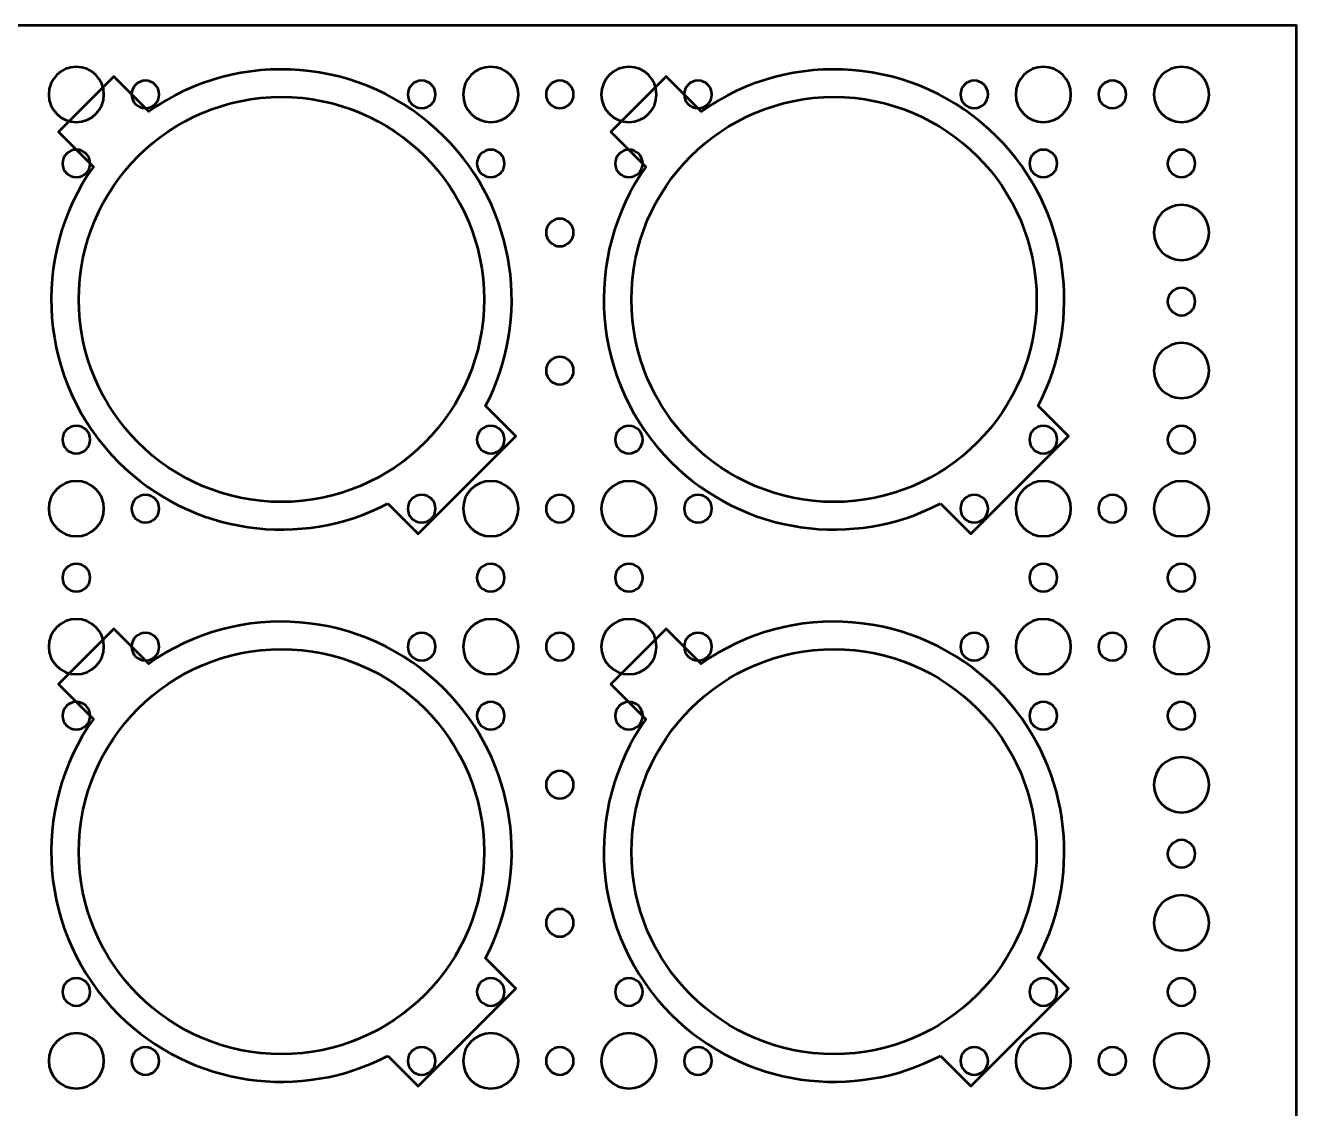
# Model space of a CAD drawing. Header units: centimetres. Extents: x -25 to 25, y -21 to 21.
# Drawn here: x 11.2 to 25, y 9.23 to 21 of the extents above; entities that cross this region are included whole.
import ezdxf

# ---------------------------------------------------------------- set-up
doc = ezdxf.new("R2010")
doc.units = ezdxf.units.CM
doc.header["$MEASUREMENT"] = 0
doc.layers.add('Layer 1', color=7, linetype='Continuous')

msp = doc.modelspace()

# ---------------------------------------------------------------- linework, layer by layer
at = {"layer": 'Layer 1', "lineweight": 53}
msp.add_lwpolyline([(-25, -21), (25, -21), (25, 21), (-25, 21), (-25, -21)], close=True, dxfattribs=at)
for centre in [(13.97716, 18.02285), (19.97716, 18.02285), (13.97716, 12.02285), (19.97716, 12.02285)]:
    msp.add_ellipse(centre, major_axis=(0, 2.2), ratio=1, dxfattribs=at)
at = {"layer": 'Layer 1', "color": 5, "lineweight": 53}
for points in [[(15.13361, 15.80574), (14.19115, 15.31382), (13.00093, 15.46354), (12.2094, 16.25508), (12.2094, 16.25508), (11.33554, 17.12894), (11.24398, 18.48869), (11.93443, 19.46454), (11.93443, 19.46454), (11.93443, 19.46454), (11.55532, 19.84365), (11.55532, 19.84365), (11.55532, 19.84365), (11.55532, 19.84365), (12.15636, 20.44469), (12.15636, 20.44469), (12.15636, 20.44469), (12.15636, 20.44469), (12.53547, 20.06558), (12.53547, 20.06558), (12.53547, 20.06558), (13.51132, 20.75603), (14.87107, 20.66447), (15.74493, 19.79061), (15.74493, 19.79061), (16.53647, 18.99908), (16.68619, 17.80886), (16.19427, 16.8664), (16.19427, 16.8664), (16.19427, 16.8664), (16.52275, 16.53792), (16.52275, 16.53792), (16.52275, 16.53792), (16.52275, 16.53792), (15.46209, 15.47726), (15.46209, 15.47726), (15.46209, 15.47726), (15.46209, 15.47726), (15.13361, 15.80574), (15.13361, 15.80574)], [(21.13361, 15.80574), (20.19115, 15.31382), (19.00093, 15.46354), (18.2094, 16.25508), (18.2094, 16.25508), (17.33554, 17.12894), (17.24398, 18.48869), (17.93443, 19.46454), (17.93443, 19.46454), (17.93443, 19.46454), (17.55532, 19.84365), (17.55532, 19.84365), (17.55532, 19.84365), (17.55532, 19.84365), (18.15636, 20.44469), (18.15636, 20.44469), (18.15636, 20.44469), (18.15636, 20.44469), (18.53547, 20.06558), (18.53547, 20.06558), (18.53547, 20.06558), (19.51132, 20.75603), (20.87107, 20.66447), (21.74493, 19.79061), (21.74493, 19.79061), (22.53647, 18.99908), (22.68619, 17.80886), (22.19427, 16.8664), (22.19427, 16.8664), (22.19427, 16.8664), (22.52275, 16.53792), (22.52275, 16.53792), (22.52275, 16.53792), (22.52275, 16.53792), (21.46209, 15.47726), (21.46209, 15.47726), (21.46209, 15.47726), (21.46209, 15.47726), (21.13361, 15.80574), (21.13361, 15.80574)], [(15.13361, 9.80574), (14.19115, 9.31382), (13.00093, 9.46354), (12.2094, 10.25508), (12.2094, 10.25508), (11.33554, 11.12894), (11.24398, 12.48869), (11.93443, 13.46454), (11.93443, 13.46454), (11.93443, 13.46454), (11.55532, 13.84365), (11.55532, 13.84365), (11.55532, 13.84365), (11.55532, 13.84365), (12.15636, 14.44469), (12.15636, 14.44469), (12.15636, 14.44469), (12.15636, 14.44469), (12.53547, 14.06558), (12.53547, 14.06558), (12.53547, 14.06558), (13.51132, 14.75603), (14.87107, 14.66447), (15.74493, 13.79061), (15.74493, 13.79061), (16.53647, 12.99908), (16.68619, 11.80886), (16.19427, 10.8664), (16.19427, 10.8664), (16.19427, 10.8664), (16.52275, 10.53792), (16.52275, 10.53792), (16.52275, 10.53792), (16.52275, 10.53792), (15.46209, 9.47726), (15.46209, 9.47726), (15.46209, 9.47726), (15.46209, 9.47726), (15.13361, 9.80574), (15.13361, 9.80574)], [(21.13361, 9.80574), (20.19115, 9.31382), (19.00093, 9.46354), (18.2094, 10.25508), (18.2094, 10.25508), (17.33554, 11.12894), (17.24398, 12.48869), (17.93443, 13.46454), (17.93443, 13.46454), (17.93443, 13.46454), (17.55532, 13.84365), (17.55532, 13.84365), (17.55532, 13.84365), (17.55532, 13.84365), (18.15636, 14.44469), (18.15636, 14.44469), (18.15636, 14.44469), (18.15636, 14.44469), (18.53547, 14.06558), (18.53547, 14.06558), (18.53547, 14.06558), (19.51132, 14.75603), (20.87107, 14.66447), (21.74493, 13.79061), (21.74493, 13.79061), (22.53647, 12.99908), (22.68619, 11.80886), (22.19427, 10.8664), (22.19427, 10.8664), (22.19427, 10.8664), (22.52275, 10.53792), (22.52275, 10.53792), (22.52275, 10.53792), (22.52275, 10.53792), (21.46209, 9.47726), (21.46209, 9.47726), (21.46209, 9.47726), (21.46209, 9.47726), (21.13361, 9.80574), (21.13361, 9.80574)]]:
    msp.add_open_spline(points, degree=3, knots=[0, 0, 0, 0, 0.09090909, 0.09090909, 0.09090909, 0.09090909, 0.18181818, 0.18181818, 0.18181818, 0.18181818, 0.27272727, 0.27272727, 0.27272727, 0.27272727, 0.36363636, 0.36363636, 0.36363636, 0.36363636, 0.45454545, 0.45454545, 0.45454545, 0.45454545, 0.54545455, 0.54545455, 0.54545455, 0.54545455, 0.63636364, 0.63636364, 0.63636364, 0.63636364, 0.72727273, 0.72727273, 0.72727273, 0.72727273, 0.81818182, 0.81818182, 0.81818182, 0.81818182, 1, 1, 1, 1], dxfattribs=at)
at = {"layer": 'Layer 1', "lineweight": 53}
for points in [[(11.75, 20.55002), (11.91569, 20.55002), (12.05, 20.41571), (12.05, 20.25002), (12.05, 20.25002), (12.05, 20.08433), (11.91569, 19.95002), (11.75, 19.95002), (11.75, 19.95002), (11.58431, 19.95002), (11.45, 20.08433), (11.45, 20.25002), (11.45, 20.25002), (11.45, 20.41571), (11.58431, 20.55002), (11.75, 20.55002)], [(16.25, 20.55002), (16.41569, 20.55002), (16.55, 20.41571), (16.55, 20.25002), (16.55, 20.25002), (16.55, 20.08433), (16.41569, 19.95002), (16.25, 19.95002), (16.25, 19.95002), (16.08431, 19.95002), (15.95, 20.08433), (15.95, 20.25002), (15.95, 20.25002), (15.95, 20.41571), (16.08431, 20.55002), (16.25, 20.55002)], [(17.75, 20.55002), (17.91569, 20.55002), (18.05, 20.41571), (18.05, 20.25002), (18.05, 20.25002), (18.05, 20.08433), (17.91569, 19.95002), (17.75, 19.95002), (17.75, 19.95002), (17.58431, 19.95002), (17.45, 20.08433), (17.45, 20.25002), (17.45, 20.25002), (17.45, 20.41571), (17.58431, 20.55002), (17.75, 20.55002)], [(22.25, 20.55002), (22.41569, 20.55002), (22.55, 20.41571), (22.55, 20.25002), (22.55, 20.25002), (22.55, 20.08433), (22.41569, 19.95002), (22.25, 19.95002), (22.25, 19.95002), (22.08431, 19.95002), (21.95, 20.08433), (21.95, 20.25002), (21.95, 20.25002), (21.95, 20.41571), (22.08431, 20.55002), (22.25, 20.55002)], [(23.75, 20.55002), (23.91569, 20.55002), (24.05, 20.41571), (24.05, 20.25002), (24.05, 20.25002), (24.05, 20.08433), (23.91569, 19.95002), (23.75, 19.95002), (23.75, 19.95002), (23.58431, 19.95002), (23.45, 20.08433), (23.45, 20.25002), (23.45, 20.25002), (23.45, 20.41571), (23.58431, 20.55002), (23.75, 20.55002)], [(12.5, 20.40002), (12.58284, 20.40002), (12.65, 20.33286), (12.65, 20.25002), (12.65, 20.25002), (12.65, 20.16718), (12.58284, 20.10002), (12.5, 20.10002), (12.5, 20.10002), (12.41716, 20.10002), (12.35, 20.16718), (12.35, 20.25002), (12.35, 20.25002), (12.35, 20.33286), (12.41716, 20.40002), (12.5, 20.40002)], [(15.5, 20.40002), (15.58284, 20.40002), (15.65, 20.33286), (15.65, 20.25002), (15.65, 20.25002), (15.65, 20.16718), (15.58284, 20.10002), (15.5, 20.10002), (15.5, 20.10002), (15.41716, 20.10002), (15.35, 20.16718), (15.35, 20.25002), (15.35, 20.25002), (15.35, 20.33286), (15.41716, 20.40002), (15.5, 20.40002)], [(17, 20.40002), (17.08284, 20.40002), (17.15, 20.33286), (17.15, 20.25002), (17.15, 20.25002), (17.15, 20.16718), (17.08284, 20.10002), (17, 20.10002), (17, 20.10002), (16.91716, 20.10002), (16.85, 20.16718), (16.85, 20.25002), (16.85, 20.25002), (16.85, 20.33286), (16.91716, 20.40002), (17, 20.40002)], [(18.5, 20.40002), (18.58284, 20.40002), (18.65, 20.33286), (18.65, 20.25002), (18.65, 20.25002), (18.65, 20.16718), (18.58284, 20.10002), (18.5, 20.10002), (18.5, 20.10002), (18.41716, 20.10002), (18.35, 20.16718), (18.35, 20.25002), (18.35, 20.25002), (18.35, 20.33286), (18.41716, 20.40002), (18.5, 20.40002)], [(21.5, 20.40002), (21.58284, 20.40002), (21.65, 20.33286), (21.65, 20.25002), (21.65, 20.25002), (21.65, 20.16718), (21.58284, 20.10002), (21.5, 20.10002), (21.5, 20.10002), (21.41716, 20.10002), (21.35, 20.16718), (21.35, 20.25002), (21.35, 20.25002), (21.35, 20.33286), (21.41716, 20.40002), (21.5, 20.40002)], [(23, 20.40002), (23.08284, 20.40002), (23.15, 20.33286), (23.15, 20.25002), (23.15, 20.25002), (23.15, 20.16718), (23.08284, 20.10002), (23, 20.10002), (23, 20.10002), (22.91716, 20.10002), (22.85, 20.16718), (22.85, 20.25002), (22.85, 20.25002), (22.85, 20.33286), (22.91716, 20.40002), (23, 20.40002)], [(11.6, 19.50002), (11.6, 19.58286), (11.66716, 19.65002), (11.75, 19.65002), (11.75, 19.65002), (11.83284, 19.65002), (11.9, 19.58286), (11.9, 19.50002), (11.9, 19.50002), (11.9, 19.41718), (11.83284, 19.35002), (11.75, 19.35002), (11.75, 19.35002), (11.66716, 19.35002), (11.6, 19.41718), (11.6, 19.50002)], [(16.1, 19.50002), (16.1, 19.58286), (16.16716, 19.65002), (16.25, 19.65002), (16.25, 19.65002), (16.33284, 19.65002), (16.4, 19.58286), (16.4, 19.50002), (16.4, 19.50002), (16.4, 19.41718), (16.33284, 19.35002), (16.25, 19.35002), (16.25, 19.35002), (16.16716, 19.35002), (16.1, 19.41718), (16.1, 19.50002)], [(17.6, 19.50002), (17.6, 19.58286), (17.66716, 19.65002), (17.75, 19.65002), (17.75, 19.65002), (17.83284, 19.65002), (17.9, 19.58286), (17.9, 19.50002), (17.9, 19.50002), (17.9, 19.41718), (17.83284, 19.35002), (17.75, 19.35002), (17.75, 19.35002), (17.66716, 19.35002), (17.6, 19.41718), (17.6, 19.50002)], [(22.1, 19.50002), (22.1, 19.58286), (22.16716, 19.65002), (22.25, 19.65002), (22.25, 19.65002), (22.33284, 19.65002), (22.4, 19.58286), (22.4, 19.50002), (22.4, 19.50002), (22.4, 19.41718), (22.33284, 19.35002), (22.25, 19.35002), (22.25, 19.35002), (22.16716, 19.35002), (22.1, 19.41718), (22.1, 19.50002)], [(23.6, 19.50002), (23.6, 19.58286), (23.66716, 19.65002), (23.75, 19.65002), (23.75, 19.65002), (23.83284, 19.65002), (23.9, 19.58286), (23.9, 19.50002), (23.9, 19.50002), (23.9, 19.41718), (23.83284, 19.35002), (23.75, 19.35002), (23.75, 19.35002), (23.66716, 19.35002), (23.6, 19.41718), (23.6, 19.50002)], [(23.45, 18.75002), (23.45, 18.91571), (23.58431, 19.05002), (23.75, 19.05002), (23.75, 19.05002), (23.91569, 19.05002), (24.05, 18.91571), (24.05, 18.75002), (24.05, 18.75002), (24.05, 18.58433), (23.91569, 18.45002), (23.75, 18.45002), (23.75, 18.45002), (23.58431, 18.45002), (23.45, 18.58433), (23.45, 18.75002)], [(17, 18.90002), (17.08284, 18.90002), (17.15, 18.83286), (17.15, 18.75002), (17.15, 18.75002), (17.15, 18.66718), (17.08284, 18.60002), (17, 18.60002), (17, 18.60002), (16.91716, 18.60002), (16.85, 18.66718), (16.85, 18.75002), (16.85, 18.75002), (16.85, 18.83286), (16.91716, 18.90002), (17, 18.90002)], [(23.6, 18.00002), (23.6, 18.08286), (23.66716, 18.15002), (23.75, 18.15002), (23.75, 18.15002), (23.83284, 18.15002), (23.9, 18.08286), (23.9, 18.00002), (23.9, 18.00002), (23.9, 17.91718), (23.83284, 17.85002), (23.75, 17.85002), (23.75, 17.85002), (23.66716, 17.85002), (23.6, 17.91718), (23.6, 18.00002)], [(23.45, 17.25002), (23.45, 17.41571), (23.58431, 17.55002), (23.75, 17.55002), (23.75, 17.55002), (23.91569, 17.55002), (24.05, 17.41571), (24.05, 17.25002), (24.05, 17.25002), (24.05, 17.08433), (23.91569, 16.95002), (23.75, 16.95002), (23.75, 16.95002), (23.58431, 16.95002), (23.45, 17.08433), (23.45, 17.25002)], [(17, 17.40002), (17.08284, 17.40002), (17.15, 17.33286), (17.15, 17.25002), (17.15, 17.25002), (17.15, 17.16718), (17.08284, 17.10002), (17, 17.10002), (17, 17.10002), (16.91716, 17.10002), (16.85, 17.16718), (16.85, 17.25002), (16.85, 17.25002), (16.85, 17.33286), (16.91716, 17.40002), (17, 17.40002)], [(11.6, 16.50002), (11.6, 16.58286), (11.66716, 16.65002), (11.75, 16.65002), (11.75, 16.65002), (11.83284, 16.65002), (11.9, 16.58286), (11.9, 16.50002), (11.9, 16.50002), (11.9, 16.41718), (11.83284, 16.35002), (11.75, 16.35002), (11.75, 16.35002), (11.66716, 16.35002), (11.6, 16.41718), (11.6, 16.50002)], [(16.1, 16.50002), (16.1, 16.58286), (16.16716, 16.65002), (16.25, 16.65002), (16.25, 16.65002), (16.33284, 16.65002), (16.4, 16.58286), (16.4, 16.50002), (16.4, 16.50002), (16.4, 16.41718), (16.33284, 16.35002), (16.25, 16.35002), (16.25, 16.35002), (16.16716, 16.35002), (16.1, 16.41718), (16.1, 16.50002)], [(17.6, 16.50002), (17.6, 16.58286), (17.66716, 16.65002), (17.75, 16.65002), (17.75, 16.65002), (17.83284, 16.65002), (17.9, 16.58286), (17.9, 16.50002), (17.9, 16.50002), (17.9, 16.41718), (17.83284, 16.35002), (17.75, 16.35002), (17.75, 16.35002), (17.66716, 16.35002), (17.6, 16.41718), (17.6, 16.50002)], [(22.1, 16.50002), (22.1, 16.58286), (22.16716, 16.65002), (22.25, 16.65002), (22.25, 16.65002), (22.33284, 16.65002), (22.4, 16.58286), (22.4, 16.50002), (22.4, 16.50002), (22.4, 16.41718), (22.33284, 16.35002), (22.25, 16.35002), (22.25, 16.35002), (22.16716, 16.35002), (22.1, 16.41718), (22.1, 16.50002)], [(23.6, 16.50002), (23.6, 16.58286), (23.66716, 16.65002), (23.75, 16.65002), (23.75, 16.65002), (23.83284, 16.65002), (23.9, 16.58286), (23.9, 16.50002), (23.9, 16.50002), (23.9, 16.41718), (23.83284, 16.35002), (23.75, 16.35002), (23.75, 16.35002), (23.66716, 16.35002), (23.6, 16.41718), (23.6, 16.50002)], [(11.75, 16.05002), (11.91569, 16.05002), (12.05, 15.91571), (12.05, 15.75002), (12.05, 15.75002), (12.05, 15.58433), (11.91569, 15.45002), (11.75, 15.45002), (11.75, 15.45002), (11.58431, 15.45002), (11.45, 15.58433), (11.45, 15.75002), (11.45, 15.75002), (11.45, 15.91571), (11.58431, 16.05002), (11.75, 16.05002)], [(16.25, 16.05002), (16.41569, 16.05002), (16.55, 15.91571), (16.55, 15.75002), (16.55, 15.75002), (16.55, 15.58433), (16.41569, 15.45002), (16.25, 15.45002), (16.25, 15.45002), (16.08431, 15.45002), (15.95, 15.58433), (15.95, 15.75002), (15.95, 15.75002), (15.95, 15.91571), (16.08431, 16.05002), (16.25, 16.05002)], [(17.75, 16.05002), (17.91569, 16.05002), (18.05, 15.91571), (18.05, 15.75002), (18.05, 15.75002), (18.05, 15.58433), (17.91569, 15.45002), (17.75, 15.45002), (17.75, 15.45002), (17.58431, 15.45002), (17.45, 15.58433), (17.45, 15.75002), (17.45, 15.75002), (17.45, 15.91571), (17.58431, 16.05002), (17.75, 16.05002)], [(22.25, 16.05002), (22.41569, 16.05002), (22.55, 15.91571), (22.55, 15.75002), (22.55, 15.75002), (22.55, 15.58433), (22.41569, 15.45002), (22.25, 15.45002), (22.25, 15.45002), (22.08431, 15.45002), (21.95, 15.58433), (21.95, 15.75002), (21.95, 15.75002), (21.95, 15.91571), (22.08431, 16.05002), (22.25, 16.05002)], [(23.75, 16.05002), (23.91569, 16.05002), (24.05, 15.91571), (24.05, 15.75002), (24.05, 15.75002), (24.05, 15.58433), (23.91569, 15.45002), (23.75, 15.45002), (23.75, 15.45002), (23.58431, 15.45002), (23.45, 15.58433), (23.45, 15.75002), (23.45, 15.75002), (23.45, 15.91571), (23.58431, 16.05002), (23.75, 16.05002)], [(12.5, 15.90002), (12.58284, 15.90002), (12.65, 15.83286), (12.65, 15.75002), (12.65, 15.75002), (12.65, 15.66718), (12.58284, 15.60002), (12.5, 15.60002), (12.5, 15.60002), (12.41716, 15.60002), (12.35, 15.66718), (12.35, 15.75002), (12.35, 15.75002), (12.35, 15.83286), (12.41716, 15.90002), (12.5, 15.90002)], [(15.5, 15.90002), (15.58284, 15.90002), (15.65, 15.83286), (15.65, 15.75002), (15.65, 15.75002), (15.65, 15.66718), (15.58284, 15.60002), (15.5, 15.60002), (15.5, 15.60002), (15.41716, 15.60002), (15.35, 15.66718), (15.35, 15.75002), (15.35, 15.75002), (15.35, 15.83286), (15.41716, 15.90002), (15.5, 15.90002)], [(17, 15.90002), (17.08284, 15.90002), (17.15, 15.83286), (17.15, 15.75002), (17.15, 15.75002), (17.15, 15.66718), (17.08284, 15.60002), (17, 15.60002), (17, 15.60002), (16.91716, 15.60002), (16.85, 15.66718), (16.85, 15.75002), (16.85, 15.75002), (16.85, 15.83286), (16.91716, 15.90002), (17, 15.90002)], [(18.5, 15.90002), (18.58284, 15.90002), (18.65, 15.83286), (18.65, 15.75002), (18.65, 15.75002), (18.65, 15.66718), (18.58284, 15.60002), (18.5, 15.60002), (18.5, 15.60002), (18.41716, 15.60002), (18.35, 15.66718), (18.35, 15.75002), (18.35, 15.75002), (18.35, 15.83286), (18.41716, 15.90002), (18.5, 15.90002)], [(21.5, 15.90002), (21.58284, 15.90002), (21.65, 15.83286), (21.65, 15.75002), (21.65, 15.75002), (21.65, 15.66718), (21.58284, 15.60002), (21.5, 15.60002), (21.5, 15.60002), (21.41716, 15.60002), (21.35, 15.66718), (21.35, 15.75002), (21.35, 15.75002), (21.35, 15.83286), (21.41716, 15.90002), (21.5, 15.90002)], [(23, 15.90002), (23.08284, 15.90002), (23.15, 15.83286), (23.15, 15.75002), (23.15, 15.75002), (23.15, 15.66718), (23.08284, 15.60002), (23, 15.60002), (23, 15.60002), (22.91716, 15.60002), (22.85, 15.66718), (22.85, 15.75002), (22.85, 15.75002), (22.85, 15.83286), (22.91716, 15.90002), (23, 15.90002)], [(11.6, 15.00002), (11.6, 15.08286), (11.66716, 15.15002), (11.75, 15.15002), (11.75, 15.15002), (11.83284, 15.15002), (11.9, 15.08286), (11.9, 15.00002), (11.9, 15.00002), (11.9, 14.91718), (11.83284, 14.85002), (11.75, 14.85002), (11.75, 14.85002), (11.66716, 14.85002), (11.6, 14.91718), (11.6, 15.00002)], [(16.1, 15.00002), (16.1, 15.08286), (16.16716, 15.15002), (16.25, 15.15002), (16.25, 15.15002), (16.33284, 15.15002), (16.4, 15.08286), (16.4, 15.00002), (16.4, 15.00002), (16.4, 14.91718), (16.33284, 14.85002), (16.25, 14.85002), (16.25, 14.85002), (16.16716, 14.85002), (16.1, 14.91718), (16.1, 15.00002)], [(17.6, 15.00002), (17.6, 15.08286), (17.66716, 15.15002), (17.75, 15.15002), (17.75, 15.15002), (17.83284, 15.15002), (17.9, 15.08286), (17.9, 15.00002), (17.9, 15.00002), (17.9, 14.91718), (17.83284, 14.85002), (17.75, 14.85002), (17.75, 14.85002), (17.66716, 14.85002), (17.6, 14.91718), (17.6, 15.00002)], [(22.1, 15.00002), (22.1, 15.08286), (22.16716, 15.15002), (22.25, 15.15002), (22.25, 15.15002), (22.33284, 15.15002), (22.4, 15.08286), (22.4, 15.00002), (22.4, 15.00002), (22.4, 14.91718), (22.33284, 14.85002), (22.25, 14.85002), (22.25, 14.85002), (22.16716, 14.85002), (22.1, 14.91718), (22.1, 15.00002)], [(23.6, 15.00002), (23.6, 15.08286), (23.66716, 15.15002), (23.75, 15.15002), (23.75, 15.15002), (23.83284, 15.15002), (23.9, 15.08286), (23.9, 15.00002), (23.9, 15.00002), (23.9, 14.91718), (23.83284, 14.85002), (23.75, 14.85002), (23.75, 14.85002), (23.66716, 14.85002), (23.6, 14.91718), (23.6, 15.00002)], [(11.75, 14.55002), (11.91569, 14.55002), (12.05, 14.41571), (12.05, 14.25002), (12.05, 14.25002), (12.05, 14.08433), (11.91569, 13.95002), (11.75, 13.95002), (11.75, 13.95002), (11.58431, 13.95002), (11.45, 14.08433), (11.45, 14.25002), (11.45, 14.25002), (11.45, 14.41571), (11.58431, 14.55002), (11.75, 14.55002)], [(16.25, 14.55002), (16.41569, 14.55002), (16.55, 14.41571), (16.55, 14.25002), (16.55, 14.25002), (16.55, 14.08433), (16.41569, 13.95002), (16.25, 13.95002), (16.25, 13.95002), (16.08431, 13.95002), (15.95, 14.08433), (15.95, 14.25002), (15.95, 14.25002), (15.95, 14.41571), (16.08431, 14.55002), (16.25, 14.55002)], [(17.75, 14.55002), (17.91569, 14.55002), (18.05, 14.41571), (18.05, 14.25002), (18.05, 14.25002), (18.05, 14.08433), (17.91569, 13.95002), (17.75, 13.95002), (17.75, 13.95002), (17.58431, 13.95002), (17.45, 14.08433), (17.45, 14.25002), (17.45, 14.25002), (17.45, 14.41571), (17.58431, 14.55002), (17.75, 14.55002)], [(22.25, 14.55002), (22.41569, 14.55002), (22.55, 14.41571), (22.55, 14.25002), (22.55, 14.25002), (22.55, 14.08433), (22.41569, 13.95002), (22.25, 13.95002), (22.25, 13.95002), (22.08431, 13.95002), (21.95, 14.08433), (21.95, 14.25002), (21.95, 14.25002), (21.95, 14.41571), (22.08431, 14.55002), (22.25, 14.55002)], [(23.75, 14.55002), (23.91569, 14.55002), (24.05, 14.41571), (24.05, 14.25002), (24.05, 14.25002), (24.05, 14.08433), (23.91569, 13.95002), (23.75, 13.95002), (23.75, 13.95002), (23.58431, 13.95002), (23.45, 14.08433), (23.45, 14.25002), (23.45, 14.25002), (23.45, 14.41571), (23.58431, 14.55002), (23.75, 14.55002)], [(12.5, 14.40002), (12.58284, 14.40002), (12.65, 14.33286), (12.65, 14.25002), (12.65, 14.25002), (12.65, 14.16718), (12.58284, 14.10002), (12.5, 14.10002), (12.5, 14.10002), (12.41716, 14.10002), (12.35, 14.16718), (12.35, 14.25002), (12.35, 14.25002), (12.35, 14.33286), (12.41716, 14.40002), (12.5, 14.40002)], [(15.5, 14.40002), (15.58284, 14.40002), (15.65, 14.33286), (15.65, 14.25002), (15.65, 14.25002), (15.65, 14.16718), (15.58284, 14.10002), (15.5, 14.10002), (15.5, 14.10002), (15.41716, 14.10002), (15.35, 14.16718), (15.35, 14.25002), (15.35, 14.25002), (15.35, 14.33286), (15.41716, 14.40002), (15.5, 14.40002)], [(17, 14.40002), (17.08284, 14.40002), (17.15, 14.33286), (17.15, 14.25002), (17.15, 14.25002), (17.15, 14.16718), (17.08284, 14.10002), (17, 14.10002), (17, 14.10002), (16.91716, 14.10002), (16.85, 14.16718), (16.85, 14.25002), (16.85, 14.25002), (16.85, 14.33286), (16.91716, 14.40002), (17, 14.40002)], [(18.5, 14.40002), (18.58284, 14.40002), (18.65, 14.33286), (18.65, 14.25002), (18.65, 14.25002), (18.65, 14.16718), (18.58284, 14.10002), (18.5, 14.10002), (18.5, 14.10002), (18.41716, 14.10002), (18.35, 14.16718), (18.35, 14.25002), (18.35, 14.25002), (18.35, 14.33286), (18.41716, 14.40002), (18.5, 14.40002)], [(21.5, 14.40002), (21.58284, 14.40002), (21.65, 14.33286), (21.65, 14.25002), (21.65, 14.25002), (21.65, 14.16718), (21.58284, 14.10002), (21.5, 14.10002), (21.5, 14.10002), (21.41716, 14.10002), (21.35, 14.16718), (21.35, 14.25002), (21.35, 14.25002), (21.35, 14.33286), (21.41716, 14.40002), (21.5, 14.40002)], [(23, 14.40002), (23.08284, 14.40002), (23.15, 14.33286), (23.15, 14.25002), (23.15, 14.25002), (23.15, 14.16718), (23.08284, 14.10002), (23, 14.10002), (23, 14.10002), (22.91716, 14.10002), (22.85, 14.16718), (22.85, 14.25002), (22.85, 14.25002), (22.85, 14.33286), (22.91716, 14.40002), (23, 14.40002)], [(11.6, 13.50002), (11.6, 13.58286), (11.66716, 13.65002), (11.75, 13.65002), (11.75, 13.65002), (11.83284, 13.65002), (11.9, 13.58286), (11.9, 13.50002), (11.9, 13.50002), (11.9, 13.41718), (11.83284, 13.35002), (11.75, 13.35002), (11.75, 13.35002), (11.66716, 13.35002), (11.6, 13.41718), (11.6, 13.50002)], [(16.1, 13.50002), (16.1, 13.58286), (16.16716, 13.65002), (16.25, 13.65002), (16.25, 13.65002), (16.33284, 13.65002), (16.4, 13.58286), (16.4, 13.50002), (16.4, 13.50002), (16.4, 13.41718), (16.33284, 13.35002), (16.25, 13.35002), (16.25, 13.35002), (16.16716, 13.35002), (16.1, 13.41718), (16.1, 13.50002)], [(17.6, 13.50002), (17.6, 13.58286), (17.66716, 13.65002), (17.75, 13.65002), (17.75, 13.65002), (17.83284, 13.65002), (17.9, 13.58286), (17.9, 13.50002), (17.9, 13.50002), (17.9, 13.41718), (17.83284, 13.35002), (17.75, 13.35002), (17.75, 13.35002), (17.66716, 13.35002), (17.6, 13.41718), (17.6, 13.50002)], [(22.1, 13.50002), (22.1, 13.58286), (22.16716, 13.65002), (22.25, 13.65002), (22.25, 13.65002), (22.33284, 13.65002), (22.4, 13.58286), (22.4, 13.50002), (22.4, 13.50002), (22.4, 13.41718), (22.33284, 13.35002), (22.25, 13.35002), (22.25, 13.35002), (22.16716, 13.35002), (22.1, 13.41718), (22.1, 13.50002)], [(23.6, 13.50002), (23.6, 13.58286), (23.66716, 13.65002), (23.75, 13.65002), (23.75, 13.65002), (23.83284, 13.65002), (23.9, 13.58286), (23.9, 13.50002), (23.9, 13.50002), (23.9, 13.41718), (23.83284, 13.35002), (23.75, 13.35002), (23.75, 13.35002), (23.66716, 13.35002), (23.6, 13.41718), (23.6, 13.50002)], [(23.45, 12.75002), (23.45, 12.91571), (23.58431, 13.05002), (23.75, 13.05002), (23.75, 13.05002), (23.91569, 13.05002), (24.05, 12.91571), (24.05, 12.75002), (24.05, 12.75002), (24.05, 12.58433), (23.91569, 12.45002), (23.75, 12.45002), (23.75, 12.45002), (23.58431, 12.45002), (23.45, 12.58433), (23.45, 12.75002)], [(17, 12.90002), (17.08284, 12.90002), (17.15, 12.83286), (17.15, 12.75002), (17.15, 12.75002), (17.15, 12.66718), (17.08284, 12.60002), (17, 12.60002), (17, 12.60002), (16.91716, 12.60002), (16.85, 12.66718), (16.85, 12.75002), (16.85, 12.75002), (16.85, 12.83286), (16.91716, 12.90002), (17, 12.90002)], [(23.6, 12.00002), (23.6, 12.08286), (23.66716, 12.15002), (23.75, 12.15002), (23.75, 12.15002), (23.83284, 12.15002), (23.9, 12.08286), (23.9, 12.00002), (23.9, 12.00002), (23.9, 11.91718), (23.83284, 11.85002), (23.75, 11.85002), (23.75, 11.85002), (23.66716, 11.85002), (23.6, 11.91718), (23.6, 12.00002)], [(23.45, 11.25002), (23.45, 11.41571), (23.58431, 11.55002), (23.75, 11.55002), (23.75, 11.55002), (23.91569, 11.55002), (24.05, 11.41571), (24.05, 11.25002), (24.05, 11.25002), (24.05, 11.08433), (23.91569, 10.95002), (23.75, 10.95002), (23.75, 10.95002), (23.58431, 10.95002), (23.45, 11.08433), (23.45, 11.25002)], [(17, 11.40002), (17.08284, 11.40002), (17.15, 11.33286), (17.15, 11.25002), (17.15, 11.25002), (17.15, 11.16718), (17.08284, 11.10002), (17, 11.10002), (17, 11.10002), (16.91716, 11.10002), (16.85, 11.16718), (16.85, 11.25002), (16.85, 11.25002), (16.85, 11.33286), (16.91716, 11.40002), (17, 11.40002)], [(11.6, 10.50002), (11.6, 10.58286), (11.66716, 10.65002), (11.75, 10.65002), (11.75, 10.65002), (11.83284, 10.65002), (11.9, 10.58286), (11.9, 10.50002), (11.9, 10.50002), (11.9, 10.41718), (11.83284, 10.35002), (11.75, 10.35002), (11.75, 10.35002), (11.66716, 10.35002), (11.6, 10.41718), (11.6, 10.50002)], [(16.1, 10.50002), (16.1, 10.58286), (16.16716, 10.65002), (16.25, 10.65002), (16.25, 10.65002), (16.33284, 10.65002), (16.4, 10.58286), (16.4, 10.50002), (16.4, 10.50002), (16.4, 10.41718), (16.33284, 10.35002), (16.25, 10.35002), (16.25, 10.35002), (16.16716, 10.35002), (16.1, 10.41718), (16.1, 10.50002)], [(17.6, 10.50002), (17.6, 10.58286), (17.66716, 10.65002), (17.75, 10.65002), (17.75, 10.65002), (17.83284, 10.65002), (17.9, 10.58286), (17.9, 10.50002), (17.9, 10.50002), (17.9, 10.41718), (17.83284, 10.35002), (17.75, 10.35002), (17.75, 10.35002), (17.66716, 10.35002), (17.6, 10.41718), (17.6, 10.50002)], [(22.1, 10.50002), (22.1, 10.58286), (22.16716, 10.65002), (22.25, 10.65002), (22.25, 10.65002), (22.33284, 10.65002), (22.4, 10.58286), (22.4, 10.50002), (22.4, 10.50002), (22.4, 10.41718), (22.33284, 10.35002), (22.25, 10.35002), (22.25, 10.35002), (22.16716, 10.35002), (22.1, 10.41718), (22.1, 10.50002)], [(23.6, 10.50002), (23.6, 10.58286), (23.66716, 10.65002), (23.75, 10.65002), (23.75, 10.65002), (23.83284, 10.65002), (23.9, 10.58286), (23.9, 10.50002), (23.9, 10.50002), (23.9, 10.41718), (23.83284, 10.35002), (23.75, 10.35002), (23.75, 10.35002), (23.66716, 10.35002), (23.6, 10.41718), (23.6, 10.50002)], [(11.75, 10.05002), (11.91569, 10.05002), (12.05, 9.91571), (12.05, 9.75002), (12.05, 9.75002), (12.05, 9.58433), (11.91569, 9.45002), (11.75, 9.45002), (11.75, 9.45002), (11.58431, 9.45002), (11.45, 9.58433), (11.45, 9.75002), (11.45, 9.75002), (11.45, 9.91571), (11.58431, 10.05002), (11.75, 10.05002)], [(16.25, 10.05002), (16.41569, 10.05002), (16.55, 9.91571), (16.55, 9.75002), (16.55, 9.75002), (16.55, 9.58433), (16.41569, 9.45002), (16.25, 9.45002), (16.25, 9.45002), (16.08431, 9.45002), (15.95, 9.58433), (15.95, 9.75002), (15.95, 9.75002), (15.95, 9.91571), (16.08431, 10.05002), (16.25, 10.05002)], [(17.75, 10.05002), (17.91569, 10.05002), (18.05, 9.91571), (18.05, 9.75002), (18.05, 9.75002), (18.05, 9.58433), (17.91569, 9.45002), (17.75, 9.45002), (17.75, 9.45002), (17.58431, 9.45002), (17.45, 9.58433), (17.45, 9.75002), (17.45, 9.75002), (17.45, 9.91571), (17.58431, 10.05002), (17.75, 10.05002)], [(22.25, 10.05002), (22.41569, 10.05002), (22.55, 9.91571), (22.55, 9.75002), (22.55, 9.75002), (22.55, 9.58433), (22.41569, 9.45002), (22.25, 9.45002), (22.25, 9.45002), (22.08431, 9.45002), (21.95, 9.58433), (21.95, 9.75002), (21.95, 9.75002), (21.95, 9.91571), (22.08431, 10.05002), (22.25, 10.05002)], [(23.75, 10.05002), (23.91569, 10.05002), (24.05, 9.91571), (24.05, 9.75002), (24.05, 9.75002), (24.05, 9.58433), (23.91569, 9.45002), (23.75, 9.45002), (23.75, 9.45002), (23.58431, 9.45002), (23.45, 9.58433), (23.45, 9.75002), (23.45, 9.75002), (23.45, 9.91571), (23.58431, 10.05002), (23.75, 10.05002)], [(12.5, 9.90002), (12.58284, 9.90002), (12.65, 9.83286), (12.65, 9.75002), (12.65, 9.75002), (12.65, 9.66718), (12.58284, 9.60002), (12.5, 9.60002), (12.5, 9.60002), (12.41716, 9.60002), (12.35, 9.66718), (12.35, 9.75002), (12.35, 9.75002), (12.35, 9.83286), (12.41716, 9.90002), (12.5, 9.90002)], [(15.5, 9.90002), (15.58284, 9.90002), (15.65, 9.83286), (15.65, 9.75002), (15.65, 9.75002), (15.65, 9.66718), (15.58284, 9.60002), (15.5, 9.60002), (15.5, 9.60002), (15.41716, 9.60002), (15.35, 9.66718), (15.35, 9.75002), (15.35, 9.75002), (15.35, 9.83286), (15.41716, 9.90002), (15.5, 9.90002)], [(17, 9.90002), (17.08284, 9.90002), (17.15, 9.83286), (17.15, 9.75002), (17.15, 9.75002), (17.15, 9.66718), (17.08284, 9.60002), (17, 9.60002), (17, 9.60002), (16.91716, 9.60002), (16.85, 9.66718), (16.85, 9.75002), (16.85, 9.75002), (16.85, 9.83286), (16.91716, 9.90002), (17, 9.90002)], [(18.5, 9.90002), (18.58284, 9.90002), (18.65, 9.83286), (18.65, 9.75002), (18.65, 9.75002), (18.65, 9.66718), (18.58284, 9.60002), (18.5, 9.60002), (18.5, 9.60002), (18.41716, 9.60002), (18.35, 9.66718), (18.35, 9.75002), (18.35, 9.75002), (18.35, 9.83286), (18.41716, 9.90002), (18.5, 9.90002)], [(21.5, 9.90002), (21.58284, 9.90002), (21.65, 9.83286), (21.65, 9.75002), (21.65, 9.75002), (21.65, 9.66718), (21.58284, 9.60002), (21.5, 9.60002), (21.5, 9.60002), (21.41716, 9.60002), (21.35, 9.66718), (21.35, 9.75002), (21.35, 9.75002), (21.35, 9.83286), (21.41716, 9.90002), (21.5, 9.90002)], [(23, 9.90002), (23.08284, 9.90002), (23.15, 9.83286), (23.15, 9.75002), (23.15, 9.75002), (23.15, 9.66718), (23.08284, 9.60002), (23, 9.60002), (23, 9.60002), (22.91716, 9.60002), (22.85, 9.66718), (22.85, 9.75002), (22.85, 9.75002), (22.85, 9.83286), (22.91716, 9.90002), (23, 9.90002)]]:
    msp.add_open_spline(points, degree=3, knots=[0, 0, 0, 0, 0.2, 0.2, 0.2, 0.2, 0.4, 0.4, 0.4, 0.4, 0.6, 0.6, 0.6, 0.6, 1, 1, 1, 1], dxfattribs=at)

doc.saveas('drawing.dxf')
